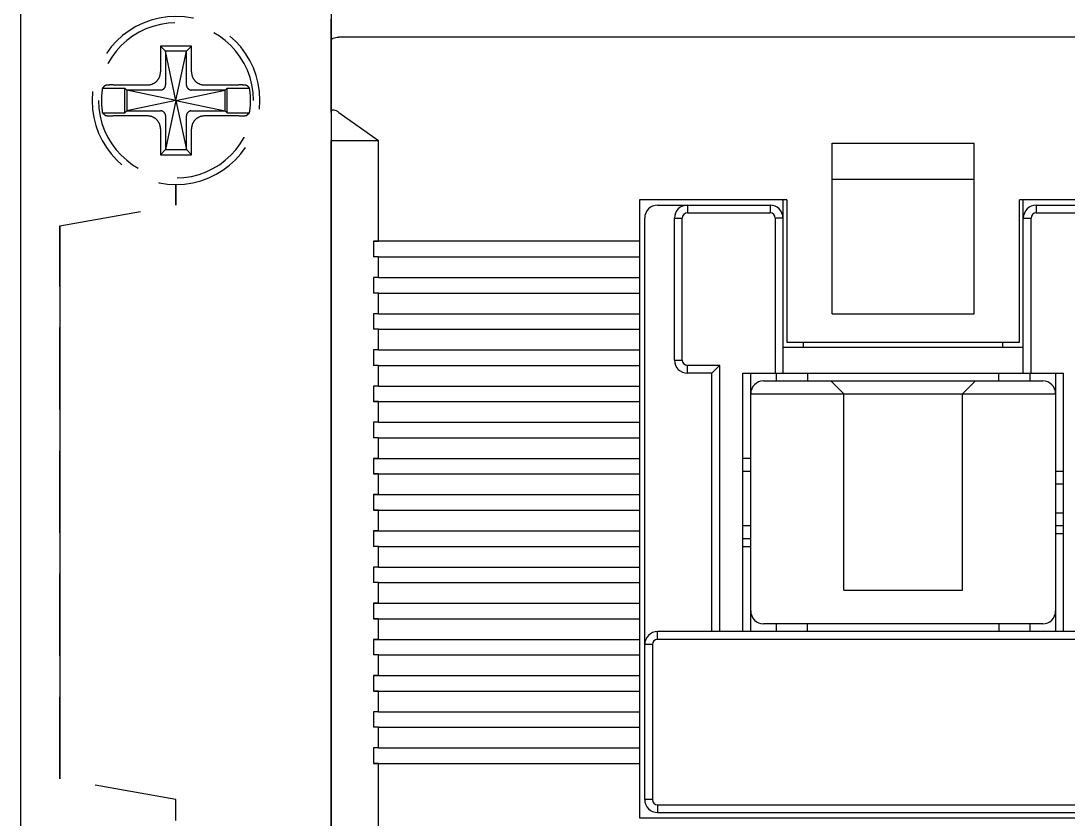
# Model space of a CAD drawing. Header units: inches. Extents: x 0 to 69, y 0 to 139.
# Drawn here: x 0 to 40.52, y 85.65 to 116.52 of the extents above; entities that cross this region are included whole.
import ezdxf

# ---------------------------------------------------------------- set-up
doc = ezdxf.new("R2010")
doc.units = ezdxf.units.IN
doc.linetypes.add('HIDDEN', pattern=[9.525, 6.35, -3.175])
for name, color, linetype in [('BO', 3, 'Continuous'), ('도면층1', 3, 'Continuous'), ('도면층2', 3, 'HIDDEN')]:
    doc.layers.add(name, color=color, linetype=linetype)

# ---------------------------------------------------------------- blocks, each defined once
blk = doc.blocks.new('MC40+MT32')
at = {"color": 7, "linetype": 'Continuous'}
for p, q in [((-22.5, -23.624), (-22.5, -22.8)), ((22.2, -23.5), (-22.2, -23.5)), ((-22.5, -26.412), (-22.5, -23.624)), ((-22.5, -26.412), (-22.5, -23.624)), ((-22.5, -26.412), (-22.5, -27.5)), ((-22.2, -26.412), (-20.662, -27.5)), ((-22.5, -55.5), (-22.5, -27.5)), ((-22.5, -27.5), (-20.662, -27.5)), ((-20.662, -31.4), (-20.662, -27.5)), ((-3.112, -34.2), (-3.112, -27.6)), ((-3.112, -27.6), (2.388, -27.6)), ((2.388, -34.2), (2.388, -27.6)), ((-3.112, -29), (2.388, -29)), ((-10.562, -29.8), (-10.562, -53.7)), ((-4.862, -29.8), (-10.562, -29.8)), ((-5.012, -29.8), (-5.012, -36.5)), ((-4.862, -29.8), (-4.862, -35.3)), ((4.138, -35.3), (4.138, -29.8)), ((9.838, -29.8), (4.138, -29.8)), ((4.288, -36.5), (4.288, -29.8)), ((-9.862, -30), (-5.512, -30)), ((-8.712, -30), (-8.712, -30.3)), ((-8.712, -30.3), (-5.512, -30.3)), ((-5.512, -30), (-5.512, -30.3)), ((4.788, -30), (4.788, -30.3)), ((4.788, -30), (9.138, -30)), ((4.788, -30.3), (7.988, -30.3)), ((-10.362, -53), (-10.362, -30.5)), ((-9.212, -36), (-9.212, -30.5)), ((-9.212, -30.5), (-8.912, -30.5)), ((-8.912, -36), (-8.912, -30.5)), ((-5.312, -30.5), (-5.312, -36.5)), ((-5.012, -30.5), (-5.312, -30.5)), ((4.288, -30.5), (4.588, -30.5)), ((4.588, -36.5), (4.588, -30.5)), ((-20.862, -31.4), (-20.662, -31.4)), ((-10.562, -31.4), (-20.862, -31.4)), ((-20.862, -31.4), (-20.862, -32)), ((-20.662, -32), (-20.862, -32)), ((-20.662, -32), (-10.562, -32)), ((-20.662, -32.8), (-20.662, -32)), ((-20.662, -32.8), (-20.862, -32.8)), ((-20.862, -32.8), (-20.862, -33.4)), ((-20.662, -32.8), (-10.562, -32.8)), ((-20.662, -33.4), (-20.862, -33.4)), ((-20.662, -33.4), (-10.562, -33.4)), ((-20.662, -34.2), (-20.662, -33.4)), ((-20.662, -34.2), (-20.862, -34.2)), ((-20.862, -34.2), (-20.862, -34.8)), ((-20.662, -34.2), (-10.562, -34.2)), ((-3.112, -34.2), (2.388, -34.2)), ((-20.662, -34.8), (-20.862, -34.8)), ((-20.662, -34.8), (-10.562, -34.8)), ((-20.662, -35.6), (-20.662, -34.8)), ((-20.662, -35.6), (-20.862, -35.6)), ((-20.862, -35.6), (-20.862, -36.2)), ((-20.662, -35.6), (-10.562, -35.6)), ((-5.012, -35.5), (4.288, -35.5)), ((-4.862, -35.3), (4.138, -35.3)), ((-4.212, -35.5), (-4.212, -35.3)), ((3.488, -35.3), (3.488, -35.5)), ((-9.212, -36), (-8.912, -36)), ((-20.662, -36.2), (-20.862, -36.2)), ((-20.662, -36.2), (-10.562, -36.2)), ((-20.662, -37), (-20.662, -36.2)), ((-8.712, -36.5), (-8.712, -36.2)), ((-7.462, -36.2), (-8.712, -36.2)), ((-7.462, -46.5), (-7.462, -36.2)), ((-7.762, -36.5), (-8.712, -36.5)), ((-7.762, -46.5), (-7.762, -36.5)), ((-6.562, -46.5), (-6.562, -36.5)), ((-6.562, -36.5), (5.838, -36.5)), ((-6.262, -46.5), (-6.262, -36.5)), ((-5.762, -36.8), (5.038, -36.8)), ((-5.262, -36.8), (-5.262, -36.5)), ((-4.062, -36.5), (-4.062, -36.8)), ((-3.162, -36.8), (-2.662, -37.3)), ((1.938, -37.3), (2.438, -36.8)), ((3.338, -36.8), (3.338, -36.5)), ((4.538, -36.5), (4.538, -36.8)), ((5.538, -36.5), (5.538, -46.5)), ((5.838, -46.5), (5.838, -36.5)), ((-20.662, -37), (-20.862, -37)), ((-20.862, -37), (-20.862, -37.6)), ((-20.662, -37), (-10.562, -37)), ((-20.862, -37.6), (-10.562, -37.6)), ((-20.662, -37.6), (-20.862, -37.6)), ((-20.662, -38.4), (-20.662, -37.6)), ((-6.262, -37.3), (5.538, -37.3)), ((-2.662, -44.9), (-2.662, -37.3)), ((1.938, -44.9), (1.938, -37.3)), ((-20.662, -38.4), (-20.862, -38.4)), ((-20.862, -38.4), (-20.862, -39)), ((-20.662, -38.4), (-10.562, -38.4)), ((-20.662, -39), (-20.862, -39)), ((-20.662, -39), (-10.562, -39)), ((-20.662, -39.8), (-20.662, -39)), ((-20.862, -39.8), (-10.562, -39.8)), ((-20.662, -39.8), (-20.862, -39.8)), ((-20.862, -39.8), (-20.862, -40.4)), ((-6.262, -39.8), (-6.562, -39.8)), ((-20.862, -40.4), (-10.562, -40.4)), ((-20.662, -40.4), (-20.862, -40.4)), ((-20.662, -41.2), (-20.662, -40.4)), ((-6.262, -40.3), (-6.562, -40.3)), ((5.838, -40.3), (5.538, -40.3)), ((5.838, -40.8), (5.538, -40.8)), ((-20.862, -41.2), (-10.562, -41.2)), ((-20.662, -41.2), (-20.862, -41.2)), ((-20.862, -41.2), (-20.862, -41.8)), ((-20.862, -41.8), (-10.562, -41.8)), ((-20.662, -41.8), (-20.862, -41.8)), ((-20.662, -42.6), (-20.662, -41.8)), ((5.538, -41.9), (5.838, -41.9)), ((-6.562, -42.4), (-6.262, -42.4)), ((5.538, -42.4), (5.838, -42.4)), ((-20.862, -42.6), (-10.562, -42.6)), ((-20.662, -42.6), (-20.862, -42.6)), ((-20.862, -42.6), (-20.862, -43.2)), ((-6.562, -42.9), (-6.262, -42.9)), ((5.538, -42.7), (5.838, -42.7)), ((-20.662, -43.2), (-20.862, -43.2)), ((-20.662, -43.2), (-10.562, -43.2)), ((-20.662, -44), (-20.662, -43.2)), ((-6.562, -43.2), (-6.262, -43.2)), ((-20.662, -44), (-20.862, -44)), ((-20.862, -44), (-20.862, -44.6)), ((-20.662, -44), (-10.562, -44)), ((-20.662, -44.6), (-20.862, -44.6)), ((-20.662, -44.6), (-10.562, -44.6)), ((-20.662, -45.4), (-20.662, -44.6)), ((-2.662, -44.9), (1.938, -44.9)), ((-20.862, -45.4), (-10.562, -45.4)), ((-20.662, -45.4), (-20.862, -45.4)), ((-20.862, -45.4), (-20.862, -46)), ((-20.862, -46), (-10.562, -46)), ((-20.662, -46), (-20.862, -46)), ((-20.662, -46.8), (-20.662, -46)), ((-9.862, -46.8), (-9.862, -46.5)), ((9.138, -46.5), (-9.862, -46.5)), ((5.038, -46.2), (-5.762, -46.2)), ((-5.262, -46.5), (-5.262, -46.2)), ((-4.062, -46.5), (-4.062, -46.2)), ((3.338, -46.2), (3.338, -46.5)), ((4.538, -46.2), (4.538, -46.5)), ((-20.862, -46.8), (-10.562, -46.8)), ((-20.662, -46.8), (-20.862, -46.8)), ((-20.862, -46.8), (-20.862, -47.4)), ((-10.062, -47), (-10.362, -47)), ((-10.062, -47), (-10.062, -53)), ((9.138, -46.8), (-9.862, -46.8)), ((-20.662, -47.4), (-20.862, -47.4)), ((-20.662, -47.4), (-10.562, -47.4)), ((-20.662, -48.2), (-20.662, -47.4)), ((-20.662, -48.2), (-20.862, -48.2)), ((-20.862, -48.2), (-10.562, -48.2)), ((-20.862, -48.2), (-20.862, -48.8)), ((-20.662, -48.8), (-20.862, -48.8)), ((-20.862, -48.8), (-10.562, -48.8)), ((-20.662, -49.6), (-20.662, -48.8)), ((-20.662, -49.6), (-20.862, -49.6)), ((-20.862, -49.6), (-20.862, -50.2)), ((-20.662, -49.6), (-10.562, -49.6)), ((-20.662, -50.2), (-20.862, -50.2)), ((-20.662, -50.2), (-10.562, -50.2)), ((-20.662, -51), (-20.662, -50.2)), ((-20.662, -51), (-20.862, -51)), ((-20.862, -51), (-20.862, -51.6)), ((-20.662, -51), (-10.562, -51)), ((-20.862, -51.6), (-10.562, -51.6)), ((-20.662, -51.6), (-20.862, -51.6)), ((-20.662, -55.5), (-20.662, -51.6)), ((-10.062, -53), (-10.362, -53)), ((-9.862, -53.2), (-9.862, -53.5)), ((-9.862, -53.2), (9.138, -53.2)), ((-10.562, -53.7), (9.838, -53.7)), ((-9.862, -53.5), (9.138, -53.5))]:
    blk.add_line(p, q, dxfattribs=at)
for centre, radius, start, end in [((-9.862, -30.5), 0.5, 90, 180), ((-8.712, -30.5), 0.5, 90, 180), ((-8.712, -30.5), 0.2, 90, 180), ((-5.512, -30.5), 0.5, 0, 90), ((-5.512, -30.5), 0.2, 0, 90), ((4.788, -30.5), 0.5, 90, 180), ((4.788, -30.5), 0.2, 90, 180), ((-8.712, -36), 0.5, 180, 270), ((-8.712, -36), 0.2, 180, 270), ((-5.762, -37.3), 0.5, 90, 180), ((5.038, -37.3), 0.5, 0, 90), ((-5.762, -45.7), 0.5, 180, 270), ((5.038, -45.7), 0.5, 270, 0), ((-9.862, -47), 0.5, 90, 180), ((-9.862, -47), 0.2, 90, 180), ((-9.862, -53), 0.5, 180, 270), ((-9.862, -53), 0.2, 180, 270)]:
    blk.add_arc(centre, radius, start, end, dxfattribs=at)
for points, knots in [([(-22.5, -23.624), (-22.5, -23.607), (-22.477, -23.568), (-22.409, -23.532), (-22.314, -23.506), (-22.24, -23.5), (-22.2, -23.5)], [0, 0, 0, 0, 0.0503675, 0.1244305, 0.2256445, 0.3455515, 0.3455515, 0.3455515, 0.3455515]), ([(-22.2, -26.412), (-22.229, -26.391), (-22.286, -26.357), (-22.369, -26.326), (-22.44, -26.32), (-22.493, -26.355), (-22.5, -26.394), (-22.5, -26.412)], [0, 0, 0, 0, 0.1082724, 0.1980533, 0.2635742, 0.3155857, 0.3714153, 0.3714153, 0.3714153, 0.3714153]), ([(-7.762, -36.5), (-7.754, -36.493), (-7.729, -36.468), (-7.681, -36.42), (-7.615, -36.353), (-7.54, -36.278), (-7.488, -36.226), (-7.462, -36.2)], [0, 0, 0, 0, 0.0314316, 0.1059237, 0.2038783, 0.3133706, 0.4242641, 0.4242641, 0.4242641, 0.4242641])]:
    blk.add_open_spline(points, degree=3, knots=knots, dxfattribs=at)
at = {"layer": 'BO', "color": 7, "linetype": 'Continuous'}
for p, q in [((-22.5, -23.624), (-22.5, -22.8)), ((-22.5, -26.412), (-22.5, -23.624)), ((-22.5, -26.412), (-22.5, -23.624)), ((-22.5, -26.412), (-22.5, -27.5)), ((-22.5, -55.5), (-22.5, -27.5))]:
    blk.add_line(p, q, dxfattribs=at)
for points, knots in [([(-22.5, -23.624), (-22.5, -23.607), (-22.477, -23.568), (-22.409, -23.532), (-22.314, -23.506), (-22.24, -23.5), (-22.2, -23.5)], [0, 0, 0, 0, 0.0503675, 0.1244305, 0.2256445, 0.3455515, 0.3455515, 0.3455515, 0.3455515]), ([(-22.2, -26.412), (-22.229, -26.391), (-22.286, -26.357), (-22.369, -26.326), (-22.44, -26.32), (-22.493, -26.355), (-22.5, -26.394), (-22.5, -26.412)], [0, 0, 0, 0, 0.1082724, 0.1980533, 0.2635742, 0.3155857, 0.3714153, 0.3714153, 0.3714153, 0.3714153])]:
    blk.add_open_spline(points, degree=3, knots=knots, dxfattribs=at)
at = {"layer": '도면층1', "color": 7, "linetype": 'Continuous'}
for p, q in [((-22.5, -14.2), (-22.5, -27.826)), ((-34.5, -64.85), (-34.5, -18.15)), ((-22.5, -27.826), (-22.5, -29.5)), ((-22.5, -29.5), (-22.5, -53.5)), ((-33, -30.8), (-33, -52.2)), ((-22.5, -53.5), (-22.5, -55.174))]:
    blk.add_line(p, q, dxfattribs=at)
at = {"layer": '도면층2', "color": 7, "ltscale": 0.5}
for p, q in [((-28.9, -24.05), (-29.1, -23.85)), ((-29.1, -23.85), (-29.1, -24.845)), ((-27.9, -23.85), (-29.1, -23.85)), ((-28.1, -24.05), (-27.9, -23.85)), ((-27.9, -24.845), (-27.9, -23.85)), ((-28.5, -25.95), (-28.9, -24.05)), ((-28.9, -24.05), (-28.9, -25.348)), ((-28.1, -24.05), (-28.9, -24.05)), ((-28.5, -25.95), (-28.1, -24.05)), ((-28.1, -25.348), (-28.1, -24.05)), ((-31.346, -25.47), (-30.48, -25.47)), ((-30.934, -25.35), (-29.605, -25.35)), ((-30.48, -26.43), (-30.48, -25.47)), ((-30.4, -25.55), (-30.48, -25.47)), ((-27.395, -25.35), (-26.066, -25.35)), ((-26.6, -25.55), (-26.52, -25.47)), ((-26.52, -25.47), (-25.654, -25.47)), ((-26.52, -26.43), (-26.52, -25.47)), ((-28.5, -25.95), (-30.4, -25.55)), ((-29.102, -25.55), (-30.4, -25.55)), ((-30.4, -25.55), (-30.4, -26.35)), ((-28.5, -25.95), (-26.6, -25.55)), ((-26.6, -25.55), (-27.898, -25.55)), ((-26.6, -26.35), (-26.6, -25.55)), ((-28.5, -25.95), (-30.4, -26.35)), ((-28.5, -25.95), (-28.9, -27.85)), ((-28.5, -25.95), (-28.1, -27.85)), ((-28.5, -25.95), (-26.6, -26.35)), ((-31.346, -26.43), (-30.48, -26.43)), ((-29.605, -26.55), (-30.934, -26.55)), ((-30.4, -26.35), (-30.48, -26.43)), ((-30.4, -26.35), (-29.102, -26.35)), ((-28.9, -26.552), (-28.9, -27.85)), ((-28.1, -27.85), (-28.1, -26.552)), ((-27.898, -26.35), (-26.6, -26.35)), ((-26.066, -26.55), (-27.395, -26.55)), ((-26.6, -26.35), (-26.52, -26.43)), ((-26.52, -26.43), (-25.654, -26.43)), ((-29.1, -27.055), (-29.1, -28.05)), ((-27.9, -28.05), (-27.9, -27.055)), ((-28.9, -27.85), (-29.1, -28.05)), ((-28.9, -27.85), (-28.1, -27.85)), ((-28.1, -27.85), (-27.9, -28.05)), ((-29.1, -28.05), (-27.9, -28.05)), ((-28.5, -29.2), (-28.5, -30.007)), ((-28.5, -30.007), (-28.5, -29.2)), ((-33, -30.8), (-28.5, -30.007)), ((-33, -30.8), (-28.5, -30.007)), ((-33, -52.2), (-33, -30.8)), ((-28.5, -52.993), (-33, -52.2)), ((-28.5, -52.993), (-33, -52.2)), ((-28.5, -53.8), (-28.5, -52.993)), ((-28.5, -53.8), (-28.5, -52.993))]:
    blk.add_line(p, q, dxfattribs=at)
for radius, start, end in [(3.25, 90, 270), (3, 0, 180), (3.25, 270, 90), (2.886, 170.427, 180), (2.886, 0, 9.573), (3, 180, 0), (2.886, 180, 189.573), (2.886, 350.427, 0)]:
    blk.add_arc((-28.5, -25.95), radius, start, end, dxfattribs=at)
for points, knots in [([(-29.605, -25.35), (-29.517, -25.35), (-29.339, -25.305), (-29.145, -25.111), (-29.1, -24.933), (-29.1, -24.845)], [0, 0, 0, 0, 0.2632905, 0.5224615, 0.7862195, 0.7862195, 0.7862195, 0.7862195]), ([(-27.9, -24.845), (-27.9, -24.933), (-27.855, -25.111), (-27.661, -25.305), (-27.483, -25.35), (-27.395, -25.35)], [0, 0, 0, 0, 0.2633384, 0.5224244, 0.7862196, 0.7862196, 0.7862196, 0.7862196]), ([(-31.246, -25.377), (-31.257, -25.388), (-31.28, -25.408), (-31.313, -25.439), (-31.335, -25.46), (-31.346, -25.47)], [0, 0, 0, 0, 0.0455378, 0.0909437, 0.1362268, 0.1362268, 0.1362268, 0.1362268]), ([(-30.934, -25.35), (-30.983, -25.35), (-31.071, -25.35), (-31.171, -25.363), (-31.233, -25.365), (-31.246, -25.377)], [0, 0, 0, 0, 0.1476378, 0.2614907, 0.3149616, 0.3149616, 0.3149616, 0.3149616]), ([(-29.078, -25.548), (-29.049, -25.544), (-28.992, -25.522), (-28.928, -25.458), (-28.906, -25.401), (-28.902, -25.372)], [0, 0, 0, 0, 0.0874412, 0.1770622, 0.2645034, 0.2645034, 0.2645034, 0.2645034]), ([(-28.902, -25.372), (-28.901, -25.37), (-28.901, -25.364), (-28.9, -25.356), (-28.9, -25.351), (-28.9, -25.348)], [0, 0, 0, 0, 0.00795294, 0.0160539, 0.02427723, 0.02427723, 0.02427723, 0.02427723]), ([(-28.098, -25.372), (-28.099, -25.37), (-28.099, -25.364), (-28.1, -25.356), (-28.1, -25.351), (-28.1, -25.348)], [0, 0, 0, 0, 0.00795294, 0.0160539, 0.02427723, 0.02427723, 0.02427723, 0.02427723]), ([(-28.098, -25.372), (-28.094, -25.401), (-28.072, -25.458), (-28.008, -25.522), (-27.951, -25.544), (-27.922, -25.548)], [0, 0, 0, 0, 0.0874412, 0.1770622, 0.2645034, 0.2645034, 0.2645034, 0.2645034]), ([(-25.754, -25.377), (-25.767, -25.365), (-25.829, -25.363), (-25.929, -25.35), (-26.017, -25.35), (-26.066, -25.35)], [0, 0, 0, 0, 0.0534709, 0.1673238, 0.3149616, 0.3149616, 0.3149616, 0.3149616]), ([(-25.654, -25.47), (-25.665, -25.46), (-25.687, -25.439), (-25.72, -25.408), (-25.743, -25.388), (-25.754, -25.377)], [0, 0, 0, 0, 0.0452818, 0.0906877, 0.1362268, 0.1362268, 0.1362268, 0.1362268]), ([(-29.078, -25.548), (-29.08, -25.549), (-29.086, -25.549), (-29.094, -25.55), (-29.099, -25.55), (-29.102, -25.55)], [0, 0, 0, 0, 0.00795294, 0.0160539, 0.02427723, 0.02427723, 0.02427723, 0.02427723]), ([(-27.922, -25.548), (-27.92, -25.549), (-27.914, -25.549), (-27.906, -25.55), (-27.901, -25.55), (-27.898, -25.55)], [0, 0, 0, 0, 0.00795294, 0.0160539, 0.02427723, 0.02427723, 0.02427723, 0.02427723]), ([(-31.346, -26.43), (-31.335, -26.44), (-31.313, -26.461), (-31.28, -26.492), (-31.257, -26.512), (-31.246, -26.523)], [0, 0, 0, 0, 0.0452818, 0.0906877, 0.1362268, 0.1362268, 0.1362268, 0.1362268]), ([(-31.246, -26.523), (-31.233, -26.535), (-31.171, -26.537), (-31.071, -26.55), (-30.983, -26.55), (-30.934, -26.55)], [0, 0, 0, 0, 0.0534709, 0.1673238, 0.3149616, 0.3149616, 0.3149616, 0.3149616]), ([(-29.1, -27.055), (-29.1, -26.967), (-29.145, -26.789), (-29.339, -26.595), (-29.517, -26.55), (-29.605, -26.55)], [0, 0, 0, 0, 0.2633387, 0.5224242, 0.7862196, 0.7862196, 0.7862196, 0.7862196]), ([(-29.078, -26.352), (-29.08, -26.351), (-29.086, -26.351), (-29.094, -26.35), (-29.099, -26.35), (-29.102, -26.35)], [0, 0, 0, 0, 0.00795294, 0.0160539, 0.02427723, 0.02427723, 0.02427723, 0.02427723]), ([(-28.902, -26.528), (-28.906, -26.499), (-28.928, -26.442), (-28.992, -26.378), (-29.049, -26.356), (-29.078, -26.352)], [0, 0, 0, 0, 0.0874412, 0.1770622, 0.2645034, 0.2645034, 0.2645034, 0.2645034]), ([(-28.902, -26.528), (-28.901, -26.53), (-28.901, -26.536), (-28.9, -26.544), (-28.9, -26.549), (-28.9, -26.552)], [0, 0, 0, 0, 0.00795294, 0.0160539, 0.02427723, 0.02427723, 0.02427723, 0.02427723]), ([(-28.098, -26.528), (-28.099, -26.53), (-28.099, -26.536), (-28.1, -26.544), (-28.1, -26.549), (-28.1, -26.552)], [0, 0, 0, 0, 0.00795294, 0.0160539, 0.02427723, 0.02427723, 0.02427723, 0.02427723]), ([(-27.922, -26.352), (-27.951, -26.356), (-28.008, -26.378), (-28.072, -26.442), (-28.094, -26.499), (-28.098, -26.528)], [0, 0, 0, 0, 0.0874412, 0.1770622, 0.2645034, 0.2645034, 0.2645034, 0.2645034]), ([(-27.922, -26.352), (-27.92, -26.351), (-27.914, -26.351), (-27.906, -26.35), (-27.901, -26.35), (-27.898, -26.35)], [0, 0, 0, 0, 0.00795294, 0.0160539, 0.02427723, 0.02427723, 0.02427723, 0.02427723]), ([(-27.395, -26.55), (-27.483, -26.55), (-27.661, -26.595), (-27.855, -26.789), (-27.9, -26.967), (-27.9, -27.055)], [0, 0, 0, 0, 0.2633827, 0.5223901, 0.7862196, 0.7862196, 0.7862196, 0.7862196]), ([(-26.066, -26.55), (-26.017, -26.55), (-25.929, -26.55), (-25.829, -26.537), (-25.767, -26.535), (-25.754, -26.523)], [0, 0, 0, 0, 0.1476378, 0.2614907, 0.3149616, 0.3149616, 0.3149616, 0.3149616]), ([(-25.754, -26.523), (-25.743, -26.512), (-25.72, -26.492), (-25.687, -26.461), (-25.665, -26.44), (-25.654, -26.43)], [0, 0, 0, 0, 0.0455378, 0.0909437, 0.1362268, 0.1362268, 0.1362268, 0.1362268])]:
    blk.add_open_spline(points, degree=3, knots=knots, dxfattribs=at)

msp = doc.modelspace()

# ---------------------------------------------------------------- block references
msp.add_blockref('MC40+MT32', (34.5, 139.4))

doc.saveas('drawing.dxf')
